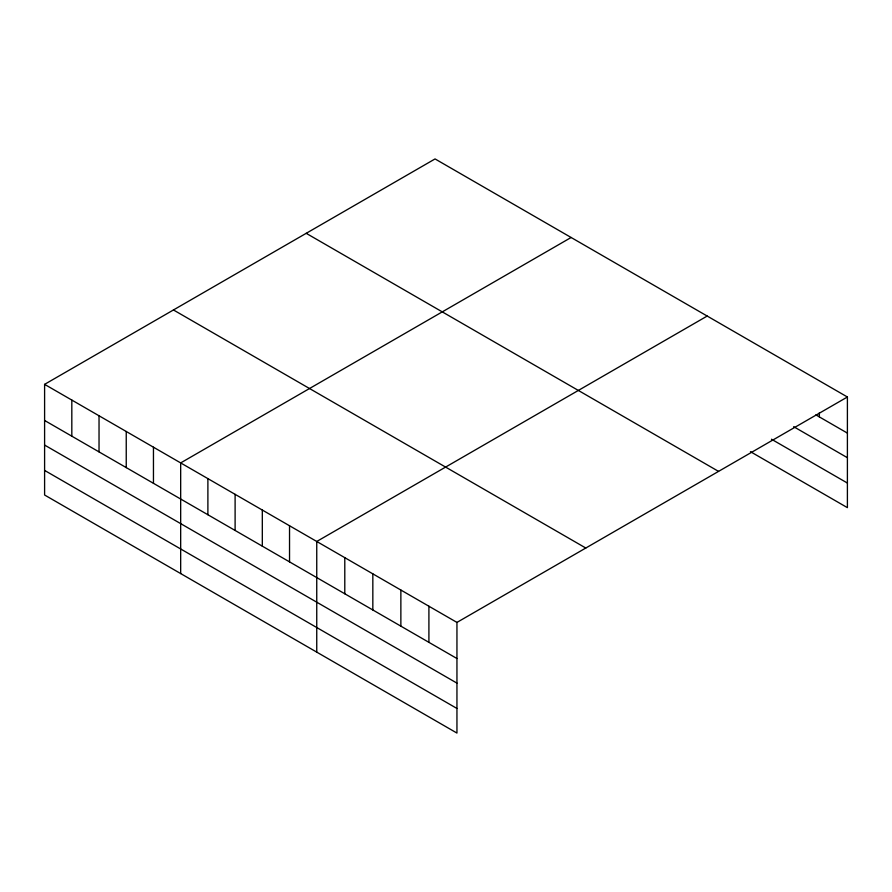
<?xml version="1.0" encoding="UTF-8"?>
<svg xmlns="http://www.w3.org/2000/svg" width="892" height="892" viewBox="0 0 892 892"><rect width="100%" height="100%" fill="white"/><g stroke="black" fill="none" stroke-linecap="round" stroke-linejoin="round"><path stroke-width="1.34" d="M44.6 384.352L456.949 622.415L456.949 733.068L44.6 495.004L44.6 384.352L435.051 158.932L847.4 396.996L847.4 507.648L750.428 451.664M571.125 237.484L180.675 462.915L180.675 573.567M707.2 316.047L316.749 541.477L316.749 652.13M456.949 622.415L847.4 396.996M815.857 414.892L847.4 433.111M793.657 426.677L847.4 457.707M771.457 439.21L847.4 483.051M306.201 233.314L718.551 471.389M173.449 309.959L585.799 548.034M44.6 420.466L456.949 658.53M44.6 445.063L456.949 683.127M44.6 470.407L456.949 708.471M819.358 412.751L819.358 416.921M428.907 606.226L428.907 642.34M400.865 590.047L400.865 626.162M372.834 573.857L372.834 609.972M344.791 557.667L344.791 593.782M289.532 525.767L289.532 561.882M262.315 510.057L262.315 546.172M235.109 494.335L235.109 530.45M207.892 478.625L207.892 514.74M153.457 447.204L153.457 483.319M126.24 431.494L126.24 467.609M99.034 415.772L99.034 451.887M71.817 400.062L71.817 436.177"/></g></svg>
